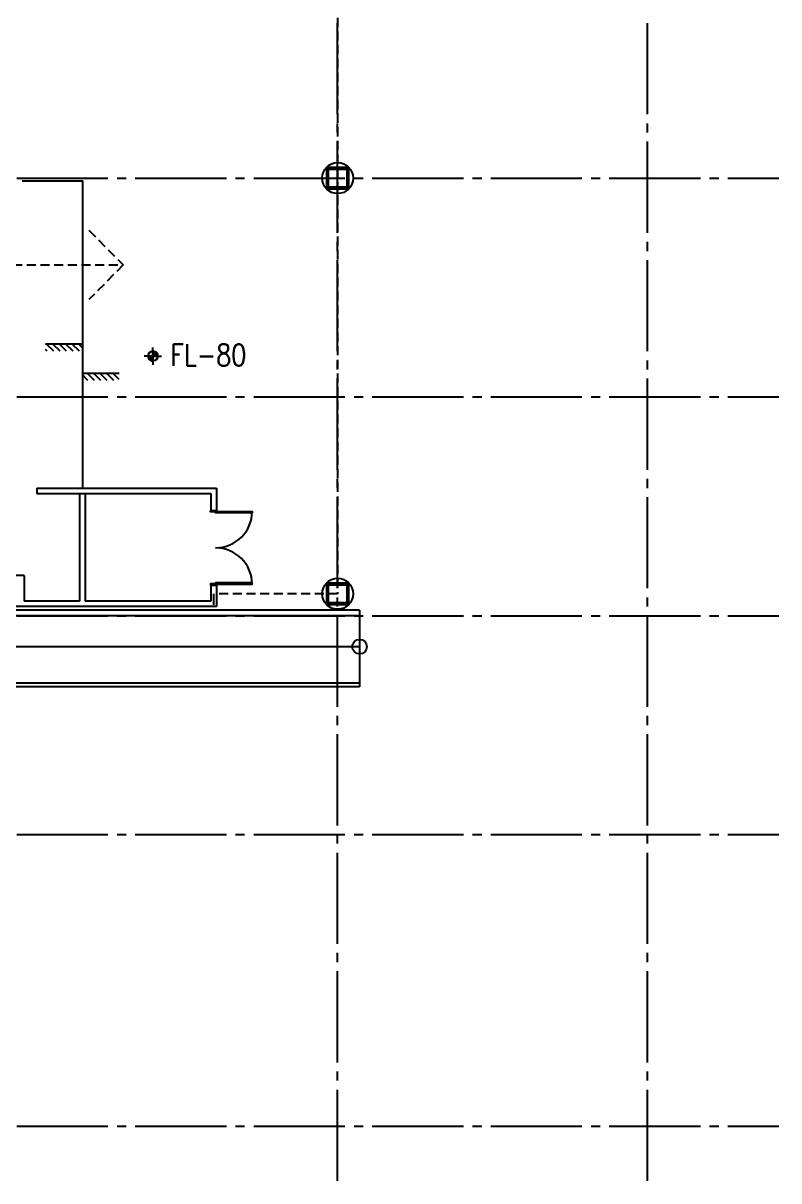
# Model space of a CAD drawing. Extents: x -18489 to 195597, y -1599 to 112111.
# Drawn here: x 25297 to 27370, y 10600 to 13775 of the extents above; entities that cross this region are included whole.
import ezdxf
from ezdxf.enums import TextEntityAlignment as Align

# ---------------------------------------------------------------- set-up
doc = ezdxf.new("R2010")
doc.units = 0
doc.header["$LTSCALE"] = 100
doc.linetypes.add('X-N-FAB-L10$0$COL-CEN-LIN', pattern=[3.25, 2.5, -0.25, 0.25, -0.25])
doc.linetypes.add('X-N-FAB-L10$0$HIDDEN', pattern=[0.375, 0.25, -0.125])
for name, color, linetype in [('X-N-FAB-L10$0$08', 8, 'Continuous'), ('X-N-FAB-L10$0$BLOCK', 8, 'Continuous'), ('X-N-FAB-L10$0$CCL', 8, 'X-N-FAB-L10$0$COL-CEN-LIN'), ('X-N-FAB-L10$0$COL-S', 8, 'Continuous'), ('X-N-FAB-L10$0$DOOR', 8, 'Continuous'), ('X-N-FAB-L10$0$TXT-CODE', 8, 'Continuous')]:
    doc.layers.add(name, color=color, linetype=linetype)
doc.styles.add('X-N-FAB-L10$0$CHINA', font='simplex.shx', dxfattribs={"width": 0.75, "bigfont": 'chineset.shx'})

# ---------------------------------------------------------------- blocks, each defined once
blk = doc.blocks.new('X-N-FAB-L10$0$A$C467ba2ca')
at = {"layer": 'X-N-FAB-L10$0$CCL'}
for p, q in [((-850, 0), (-850, 9160)), ((0, 0), (0, 9160)), ((-27730, 2750), (360, 2750)), ((-27730, 2150), (360, 2150)), ((-27730, 1550), (360, 1550)), ((-27730, 950), (360, 950)), ((-27730, 150), (360, 150))]:
    blk.add_line(p, q, dxfattribs=at)
at = {"layer": 'X-N-FAB-L10$0$COL-S'}
for points in [[(-880, 2780), (-820, 2780), (-820, 2720), (-880, 2720)], [(-875, 2775), (-825, 2775), (-825, 2725), (-875, 2725)], [(-880, 1640), (-820, 1640), (-820, 1580), (-880, 1580)], [(-875, 1635), (-825, 1635), (-825, 1585), (-875, 1585)]]:
    blk.add_lwpolyline(points, close=True, dxfattribs=at)
blk = doc.blocks.new('X-N-FAB-L10')
at = {"color": 8}
for p, q in [((25381.419, 12875), (25361.419, 12895)), ((25399.097, 12875), (25379.097, 12895)), ((25416.774, 12875), (25396.774, 12895)), ((25434.452, 12875), (25414.452, 12895)), ((25452.13, 12875), (25432.13, 12895)), ((25459.965, 12884.842), (25449.807, 12895)), ((25363.741, 12875), (25358.919, 12879.823)), ((25640.181, 12861.94), (25653.514, 12861.94)), ((25640.182, 12861.84), (25653.514, 12861.84)), ((25640.184, 12861.74), (25653.514, 12861.74)), ((25640.186, 12861.64), (25653.514, 12861.64)), ((25640.19, 12861.54), (25653.514, 12861.54)), ((25640.194, 12861.44), (25653.514, 12861.44)), ((25640.198, 12861.34), (25653.514, 12861.34)), ((25640.204, 12861.24), (25653.514, 12861.24)), ((25640.21, 12861.14), (25653.514, 12861.14)), ((25640.217, 12861.04), (25653.514, 12861.04)), ((25640.225, 12860.94), (25653.514, 12860.94)), ((25640.234, 12860.84), (25653.514, 12860.84)), ((25640.243, 12860.74), (25653.514, 12860.74)), ((25640.253, 12860.64), (25653.514, 12860.64)), ((25640.264, 12860.54), (25653.514, 12860.54)), ((25640.276, 12860.44), (25653.514, 12860.44)), ((25640.288, 12860.34), (25653.514, 12860.34)), ((25640.301, 12860.24), (25653.514, 12860.24)), ((25640.315, 12860.14), (25653.514, 12860.14)), ((25640.33, 12860.04), (25653.514, 12860.04)), ((25640.346, 12859.94), (25653.514, 12859.94)), ((25640.362, 12859.84), (25653.514, 12859.84)), ((25640.379, 12859.74), (25653.514, 12859.74)), ((25640.397, 12859.64), (25653.514, 12859.64)), ((25640.415, 12859.54), (25653.514, 12859.54)), ((25640.435, 12859.44), (25653.514, 12859.44)), ((25640.455, 12859.34), (25653.514, 12859.34)), ((25640.476, 12859.24), (25653.514, 12859.24)), ((25640.498, 12859.14), (25653.514, 12859.14)), ((25640.52, 12859.04), (25653.514, 12859.04)), ((25640.544, 12858.94), (25653.514, 12858.94)), ((25640.568, 12858.84), (25653.514, 12858.84)), ((25653.514, 12875.34), (25654.336, 12875.34)), ((25653.514, 12875.24), (25655.338, 12875.24)), ((25653.514, 12875.14), (25655.955, 12875.14)), ((25653.514, 12875.04), (25656.441, 12875.04)), ((25653.514, 12874.94), (25656.855, 12874.94)), ((25653.514, 12874.84), (25657.22, 12874.84)), ((25653.514, 12874.74), (25657.549, 12874.74)), ((25653.514, 12874.64), (25657.852, 12874.64)), ((25653.514, 12874.54), (25658.132, 12874.54)), ((25653.514, 12874.44), (25658.394, 12874.44)), ((25653.514, 12874.34), (25658.641, 12874.34)), ((25653.514, 12874.24), (25658.875, 12874.24)), ((25653.514, 12874.14), (25659.097, 12874.14)), ((25653.514, 12874.04), (25659.309, 12874.04)), ((25653.514, 12873.94), (25659.512, 12873.94)), ((25653.514, 12873.84), (25659.706, 12873.84)), ((25653.514, 12873.74), (25659.894, 12873.74)), ((25653.514, 12873.64), (25660.074, 12873.64)), ((25653.514, 12873.54), (25660.248, 12873.54)), ((25653.514, 12873.44), (25660.416, 12873.44)), ((25653.514, 12873.34), (25660.578, 12873.34)), ((25653.514, 12873.24), (25660.736, 12873.24)), ((25653.514, 12873.14), (25660.889, 12873.14)), ((25653.514, 12873.04), (25661.037, 12873.04)), ((25653.514, 12872.94), (25661.182, 12872.94)), ((25653.514, 12872.84), (25661.322, 12872.84)), ((25653.514, 12872.74), (25661.458, 12872.74)), ((25653.514, 12872.64), (25661.591, 12872.64)), ((25653.514, 12872.54), (25661.721, 12872.54)), ((25653.514, 12872.44), (25661.848, 12872.44)), ((25653.514, 12872.34), (25661.971, 12872.34)), ((25653.514, 12872.24), (25662.091, 12872.24)), ((25653.514, 12872.14), (25662.209, 12872.14)), ((25653.514, 12872.04), (25662.324, 12872.04)), ((25653.514, 12871.94), (25662.436, 12871.94)), ((25653.514, 12871.84), (25662.546, 12871.84)), ((25653.514, 12871.74), (25662.653, 12871.74)), ((25653.514, 12871.64), (25662.758, 12871.64)), ((25653.514, 12871.54), (25662.861, 12871.54)), ((25653.514, 12871.44), (25662.962, 12871.44)), ((25653.514, 12871.34), (25663.06, 12871.34)), ((25653.514, 12871.24), (25663.157, 12871.24)), ((25653.514, 12871.14), (25663.251, 12871.14)), ((25653.514, 12871.04), (25663.344, 12871.04)), ((25653.514, 12870.94), (25663.435, 12870.94)), ((25653.514, 12870.84), (25663.524, 12870.84)), ((25653.514, 12870.74), (25663.611, 12870.74)), ((25653.514, 12870.64), (25663.696, 12870.64)), ((25653.514, 12870.54), (25663.78, 12870.54)), ((25653.514, 12870.44), (25663.862, 12870.44)), ((25653.514, 12870.34), (25663.942, 12870.34)), ((25653.514, 12870.24), (25664.021, 12870.24)), ((25653.514, 12870.14), (25664.099, 12870.14)), ((25653.514, 12870.04), (25664.174, 12870.04)), ((25653.514, 12869.94), (25664.249, 12869.94)), ((25653.514, 12869.84), (25664.322, 12869.84)), ((25653.514, 12869.74), (25664.393, 12869.74)), ((25653.514, 12869.64), (25664.464, 12869.64)), ((25653.514, 12869.54), (25664.532, 12869.54)), ((25653.514, 12869.44), (25664.6, 12869.44)), ((25653.514, 12869.34), (25664.666, 12869.34)), ((25653.514, 12869.24), (25664.731, 12869.24)), ((25653.514, 12869.14), (25664.794, 12869.14)), ((25653.514, 12869.04), (25664.857, 12869.04)), ((25653.514, 12868.94), (25664.918, 12868.94)), ((25653.514, 12868.84), (25664.978, 12868.84)), ((25653.514, 12868.74), (25665.037, 12868.74)), ((25653.514, 12868.64), (25665.094, 12868.64)), ((25653.514, 12868.54), (25665.151, 12868.54)), ((25653.514, 12868.44), (25665.206, 12868.44)), ((25653.514, 12868.34), (25665.261, 12868.34)), ((25653.514, 12868.24), (25665.314, 12868.24)), ((25653.514, 12868.14), (25665.366, 12868.14)), ((25653.514, 12868.04), (25665.417, 12868.04)), ((25653.514, 12867.94), (25665.467, 12867.94)), ((25653.514, 12867.84), (25665.516, 12867.84)), ((25653.514, 12867.74), (25665.564, 12867.74)), ((25653.514, 12867.64), (25665.61, 12867.64)), ((25653.514, 12867.54), (25665.656, 12867.54)), ((25653.514, 12867.44), (25665.701, 12867.44)), ((25653.514, 12867.34), (25665.745, 12867.34)), ((25653.514, 12867.24), (25665.788, 12867.24)), ((25653.514, 12867.14), (25665.83, 12867.14)), ((25653.514, 12867.04), (25665.871, 12867.04)), ((25653.514, 12866.94), (25665.911, 12866.94)), ((25653.514, 12866.84), (25665.95, 12866.84)), ((25653.514, 12866.74), (25665.988, 12866.74)), ((25653.514, 12866.64), (25666.026, 12866.64)), ((25653.514, 12866.54), (25666.062, 12866.54)), ((25653.514, 12866.44), (25666.097, 12866.44)), ((25653.514, 12866.34), (25666.132, 12866.34)), ((25653.514, 12866.24), (25666.166, 12866.24)), ((25653.514, 12866.14), (25666.199, 12866.14)), ((25653.514, 12866.04), (25666.23, 12866.04)), ((25653.514, 12865.94), (25666.262, 12865.94)), ((25653.514, 12865.84), (25666.292, 12865.84)), ((25653.514, 12865.74), (25666.321, 12865.74)), ((25653.514, 12865.64), (25666.35, 12865.64)), ((25653.514, 12865.54), (25666.377, 12865.54)), ((25653.514, 12865.44), (25666.404, 12865.44)), ((25653.514, 12865.34), (25666.43, 12865.34)), ((25653.514, 12865.24), (25666.455, 12865.24)), ((25653.514, 12865.14), (25666.48, 12865.14)), ((25653.514, 12865.04), (25666.503, 12865.04)), ((25653.514, 12864.94), (25666.526, 12864.94)), ((25653.514, 12864.84), (25666.548, 12864.84)), ((25653.514, 12864.74), (25666.569, 12864.74)), ((25653.514, 12864.64), (25666.59, 12864.64)), ((25653.514, 12864.54), (25666.609, 12864.54)), ((25653.514, 12864.44), (25666.628, 12864.44)), ((25653.514, 12864.34), (25666.646, 12864.34)), ((25653.514, 12864.24), (25666.663, 12864.24)), ((25653.514, 12864.14), (25666.679, 12864.14)), ((25653.514, 12864.04), (25666.695, 12864.04)), ((25653.514, 12863.94), (25666.71, 12863.94)), ((25653.514, 12863.84), (25666.724, 12863.84)), ((25653.514, 12863.74), (25666.737, 12863.74)), ((25653.514, 12863.64), (25666.75, 12863.64)), ((25653.514, 12863.54), (25666.762, 12863.54)), ((25653.514, 12863.44), (25666.773, 12863.44)), ((25653.514, 12863.34), (25666.783, 12863.34)), ((25653.514, 12863.24), (25666.792, 12863.24)), ((25653.514, 12863.14), (25666.801, 12863.14)), ((25653.514, 12863.04), (25666.809, 12863.04)), ((25653.514, 12862.94), (25666.816, 12862.94)), ((25653.514, 12862.84), (25666.823, 12862.84)), ((25653.514, 12862.74), (25666.828, 12862.74)), ((25653.514, 12862.64), (25666.833, 12862.64)), ((25653.514, 12862.54), (25666.837, 12862.54)), ((25653.514, 12862.44), (25666.841, 12862.44)), ((25653.514, 12862.34), (25666.844, 12862.34)), ((25653.514, 12862.24), (25666.845, 12862.24)), ((25653.514, 12862.14), (25666.847, 12862.14)), ((25653.514, 12862.04), (25666.847, 12862.04)), ((25640.593, 12858.74), (25653.514, 12858.74)), ((25640.619, 12858.64), (25653.514, 12858.64)), ((25640.646, 12858.54), (25653.514, 12858.54)), ((25640.673, 12858.44), (25653.514, 12858.44)), ((25640.702, 12858.34), (25653.514, 12858.34)), ((25640.731, 12858.24), (25653.514, 12858.24)), ((25640.761, 12858.14), (25653.514, 12858.14)), ((25640.792, 12858.04), (25653.514, 12858.04)), ((25640.824, 12857.94), (25653.514, 12857.94)), ((25640.857, 12857.84), (25653.514, 12857.84)), ((25640.89, 12857.74), (25653.514, 12857.74)), ((25640.925, 12857.64), (25653.514, 12857.64)), ((25640.96, 12857.54), (25653.514, 12857.54)), ((25640.996, 12857.44), (25653.514, 12857.44)), ((25641.033, 12857.34), (25653.514, 12857.34)), ((25641.071, 12857.24), (25653.514, 12857.24)), ((25641.11, 12857.14), (25653.514, 12857.14)), ((25641.15, 12857.04), (25653.514, 12857.04)), ((25641.191, 12856.94), (25653.514, 12856.94)), ((25641.233, 12856.84), (25653.514, 12856.84)), ((25641.276, 12856.74), (25653.514, 12856.74)), ((25641.319, 12856.64), (25653.514, 12856.64)), ((25641.364, 12856.54), (25653.514, 12856.54)), ((25641.41, 12856.44), (25653.514, 12856.44)), ((25641.456, 12856.34), (25653.514, 12856.34)), ((25641.504, 12856.24), (25653.514, 12856.24)), ((25641.553, 12856.14), (25653.514, 12856.14)), ((25641.603, 12856.04), (25653.514, 12856.04)), ((25641.654, 12855.94), (25653.514, 12855.94)), ((25641.705, 12855.84), (25653.514, 12855.84)), ((25641.758, 12855.74), (25653.514, 12855.74)), ((25641.813, 12855.64), (25653.514, 12855.64)), ((25641.868, 12855.54), (25653.514, 12855.54)), ((25641.924, 12855.44), (25653.514, 12855.44)), ((25641.981, 12855.34), (25653.514, 12855.34)), ((25642.04, 12855.24), (25653.514, 12855.24)), ((25642.1, 12855.14), (25653.514, 12855.14)), ((25642.161, 12855.04), (25653.514, 12855.04)), ((25642.223, 12854.94), (25653.514, 12854.94)), ((25642.286, 12854.84), (25653.514, 12854.84)), ((25642.351, 12854.74), (25653.514, 12854.74)), ((25642.417, 12854.64), (25653.514, 12854.64)), ((25642.484, 12854.54), (25653.514, 12854.54)), ((25642.553, 12854.44), (25653.514, 12854.44)), ((25642.623, 12854.34), (25653.514, 12854.34)), ((25642.694, 12854.24), (25653.514, 12854.24)), ((25642.767, 12854.14), (25653.514, 12854.14)), ((25642.841, 12854.04), (25653.514, 12854.04)), ((25642.917, 12853.94), (25653.514, 12853.94)), ((25642.994, 12853.84), (25653.514, 12853.84)), ((25643.073, 12853.74), (25653.514, 12853.74)), ((25643.153, 12853.64), (25653.514, 12853.64)), ((25643.235, 12853.54), (25653.514, 12853.54)), ((25643.318, 12853.44), (25653.514, 12853.44)), ((25643.403, 12853.34), (25653.514, 12853.34)), ((25643.49, 12853.24), (25653.514, 12853.24)), ((25643.579, 12853.14), (25653.514, 12853.14)), ((25643.669, 12853.04), (25653.514, 12853.04)), ((25643.761, 12852.94), (25653.514, 12852.94)), ((25643.855, 12852.84), (25653.514, 12852.84)), ((25643.952, 12852.74), (25653.514, 12852.74)), ((25644.05, 12852.64), (25653.514, 12852.64)), ((25644.15, 12852.54), (25653.514, 12852.54)), ((25644.253, 12852.44), (25653.514, 12852.44)), ((25644.357, 12852.34), (25653.514, 12852.34)), ((25644.464, 12852.24), (25653.514, 12852.24)), ((25644.574, 12852.14), (25653.514, 12852.14)), ((25644.686, 12852.04), (25653.514, 12852.04)), ((25644.8, 12851.94), (25653.514, 12851.94)), ((25644.917, 12851.84), (25653.514, 12851.84)), ((25645.037, 12851.74), (25653.514, 12851.74)), ((25645.16, 12851.64), (25653.514, 12851.64)), ((25645.286, 12851.54), (25653.514, 12851.54)), ((25645.415, 12851.44), (25653.514, 12851.44)), ((25645.548, 12851.34), (25653.514, 12851.34)), ((25645.684, 12851.24), (25653.514, 12851.24)), ((25645.823, 12851.14), (25653.514, 12851.14)), ((25645.967, 12851.04), (25653.514, 12851.04)), ((25646.115, 12850.94), (25653.514, 12850.94)), ((25646.267, 12850.84), (25653.514, 12850.84)), ((25646.424, 12850.74), (25653.514, 12850.74)), ((25646.586, 12850.64), (25653.514, 12850.64)), ((25646.753, 12850.54), (25653.514, 12850.54)), ((25646.926, 12850.44), (25653.514, 12850.44)), ((25647.105, 12850.34), (25653.514, 12850.34)), ((25647.291, 12850.24), (25653.514, 12850.24)), ((25647.484, 12850.14), (25653.514, 12850.14)), ((25647.685, 12850.04), (25653.514, 12850.04)), ((25647.896, 12849.94), (25653.514, 12849.94)), ((25648.116, 12849.84), (25653.514, 12849.84)), ((25648.348, 12849.74), (25653.514, 12849.74)), ((25648.593, 12849.64), (25653.514, 12849.64)), ((25648.853, 12849.54), (25653.514, 12849.54)), ((25649.13, 12849.44), (25653.514, 12849.44)), ((25649.428, 12849.34), (25653.514, 12849.34)), ((25649.753, 12849.24), (25653.514, 12849.24)), ((25650.112, 12849.14), (25653.514, 12849.14)), ((25650.516, 12849.04), (25653.514, 12849.04)), ((25650.989, 12848.94), (25653.514, 12848.94)), ((25651.578, 12848.84), (25653.514, 12848.84)), ((25652.465, 12848.74), (25653.514, 12848.74)), ((25475.138, 12795), (25459.965, 12810.173)), ((25492.816, 12795), (25472.816, 12815)), ((25510.494, 12795), (25490.494, 12815)), ((25528.171, 12795), (25508.171, 12815)), ((25545.849, 12795), (25525.849, 12815)), ((25561.012, 12797.515), (25543.527, 12815))]:
    blk.add_line(p, q, dxfattribs=at)
at = {"layer": 'X-N-FAB-L10$0$08', "linetype": 'X-N-FAB-L10$0$HIDDEN'}
blk.add_line((26160, 15102), (26160, 12210), dxfattribs=at)
at = {"layer": 'X-N-FAB-L10$0$08', "color": 8}
for p, q in [((25459.965, 12895), (25358.919, 12895)), ((25459.965, 12815), (25561.012, 12815))]:
    blk.add_line(p, q, dxfattribs=at)
at = {"layer": 'X-N-FAB-L10$0$08'}
for p, q in [((25335, 12500), (25335, 12485)), ((25335, 12500), (25827.465, 12500)), ((25335, 12485), (25452.465, 12485)), ((25452.465, 12485), (25467.465, 12485)), ((25452.465, 12485), (25452.465, 12190)), ((25467.465, 12485), (25467.465, 12190)), ((25467.465, 12485), (25812.465, 12485)), ((25812.465, 12485), (25812.465, 12437.951)), ((25827.465, 12500), (25827.465, 12437.951)), ((25827.465, 12437.951), (25812.465, 12437.951)), ((25300, 12260), (25210, 12260)), ((25300, 12260), (25300, 12190)), ((25827.465, 12234.049), (25812.465, 12234.049)), ((25812.465, 12234.049), (25812.465, 12190)), ((25827.465, 12234.049), (25827.465, 12175)), ((25819.965, 12210), (25819.965, 12180)), ((25827.465, 12175), (25022.5, 12175)), ((25452.465, 12190), (25300, 12190)), ((25812.465, 12190), (25467.465, 12190))]:
    blk.add_line(p, q, dxfattribs=at)
for points in [[(26131.5, 13378.5), (26188.5, 13378.5), (26188.5, 13321.5), (26131.5, 13321.5)], [(26135, 13375), (26185, 13375), (26185, 13325), (26135, 13325)], [(25828.246, 12436), (25825.319, 12436), (25825.319, 12435.025), (25811.685, 12435.025), (25811.685, 12437.951), (25828.246, 12437.951)], [(25825.319, 12436), (25925.319, 12436), (25925.319, 12432.098), (25825.319, 12432.098)], [(25828.246, 12236), (25825.319, 12236), (25825.319, 12236.975), (25811.685, 12236.975), (25811.685, 12234.049), (25828.246, 12234.049)], [(25825.319, 12236), (25925.319, 12236), (25925.319, 12239.902), (25825.319, 12239.902)], [(26131.5, 12238.5), (26188.5, 12238.5), (26188.5, 12181.5), (26131.5, 12181.5)], [(26135, 12235), (26185, 12235), (26185, 12185), (26135, 12185)]]:
    blk.add_lwpolyline(points, close=True, dxfattribs=at)
at = {"layer": 'X-N-FAB-L10$0$08', "linetype": 'X-N-FAB-L10$0$HIDDEN'}
blk.add_lwpolyline([(26160, 12210), (25827.465, 12210)], dxfattribs=at)
at = {"layer": 'X-N-FAB-L10$0$08'}
for centre in [(26160, 13350), (26160, 12210)]:
    blk.add_circle(centre, 42.5, dxfattribs=at)
for centre, start, end in [((25825.319, 12436), 270, 0), ((25825.319, 12236), 0, 90)]:
    blk.add_arc(centre, 100, start, end, dxfattribs=at)
at = {"layer": 'X-N-FAB-L10$0$COL-S', "color": 8}
for p, q in [((26130, 13380), (26190, 13380)), ((26130, 13320), (26130, 13380)), ((26135, 13375), (26185, 13375)), ((26135, 13325), (26135, 13375)), ((26185, 13375), (26185, 13325)), ((26190, 13380), (26190, 13320)), ((26190, 13320), (26130, 13320)), ((26185, 13325), (26135, 13325)), ((26130, 12240), (26190, 12240)), ((26130, 12180), (26130, 12240)), ((26135, 12235), (26185, 12235)), ((26135, 12185), (26135, 12235)), ((26185, 12235), (26185, 12185)), ((26190, 12240), (26190, 12180)), ((26190, 12180), (26130, 12180)), ((26185, 12185), (26135, 12185))]:
    blk.add_line(p, q, dxfattribs=at)
at = {"layer": 'X-N-FAB-L10$0$DOOR'}
for p, q in [((26220, 12165), (25054, 12165)), ((26220, 12165), (26220, 11955)), ((26220, 12150), (24410, 12150)), ((26220, 12065), (25054, 12065)), ((26220, 11965), (24410, 11965)), ((26220, 11955), (24410, 11955))]:
    blk.add_line(p, q, dxfattribs=at)
blk.add_lwpolyline([(25295, 13342.5), (25459.965, 13342.5), (25459.965, 12500)], dxfattribs=at)
blk.add_circle((26220, 12065), 20.03, dxfattribs=at)
at = {"layer": 'X-N-FAB-L10$0$TXT-CODE', "color": 8, "linetype": 'X-N-FAB-L10$0$HIDDEN'}
for p, q in [((25478, 13207), (25572, 13112)), ((23920, 13112), (25572, 13112)), ((25572, 13112), (25478, 13017))]:
    blk.add_line(p, q, dxfattribs=at)
at = {"layer": 'X-N-FAB-L10$0$TXT-CODE', "color": 8}
for q in [(25629.769, 12862.032), (25653.514, 12885.776), (25653.514, 12838.287), (25677.258, 12862.032)]:
    blk.add_line((25653.514, 12862.032), q, dxfattribs=at)
blk.add_circle((25653.514, 12862.032), 13.333, dxfattribs=at)
at = {"layer": 'X-N-FAB-L10$0$BLOCK'}
blk.add_blockref('X-N-FAB-L10$0$A$C467ba2ca', (27010, 10600), dxfattribs=at)
at = {"layer": 'X-N-FAB-L10$0$TXT-CODE', "color": 8, "style": 'X-N-FAB-L10$0$CHINA', "width": 0.8}
blk.add_text('FL-80', height=60, dxfattribs=at).set_placement((25701.614, 12865), align=Align.MIDDLE_LEFT)

msp = doc.modelspace()

# ---------------------------------------------------------------- block references
msp.add_blockref('X-N-FAB-L10', (0, 0))

doc.saveas('drawing.dxf')
